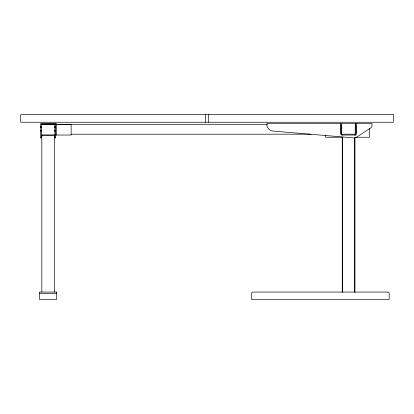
<?xml version="1.0" encoding="UTF-8"?>
<svg xmlns="http://www.w3.org/2000/svg" width="414" height="414" viewBox="0 0 414 414"><rect width="100%" height="100%" fill="white"/><g stroke="black" fill="none" stroke-linecap="round" stroke-linejoin="round"><path stroke-width="0.62" d="M340.929 134.022L340.929 124.635L341.773 124.635L341.773 134.188L355.202 134.188L355.259 124.071M354.782 135.093L355.471 134.912L356.159 133.717L356.159 124.635L355.202 124.635M340.272 123.507L356.92 123.507M55.486 124.278L267.48 124.278M41.364 124.635L71.141 124.635L71.141 135.031L41.364 135.031M40.712 126.415L41.364 126.415M54.829 126.415L55.486 126.415M40.712 126.819L41.364 126.819M54.829 126.819L55.486 126.819M40.712 127.196L41.364 127.196M54.829 127.196L55.486 127.196M40.712 127.522L41.364 127.522M54.829 127.522L55.486 127.522M40.712 130.291L41.364 130.291M54.829 130.291L55.486 130.291M40.712 130.633L41.364 130.633M54.829 130.633L55.486 130.633M40.712 130.86L41.364 130.86M54.829 130.86L55.486 130.86M40.712 130.969L41.364 130.969M54.829 130.969L55.486 130.969M71.141 134.188L310.8 134.188M341.985 135.031L356.081 135.031M342.316 137.251L325.559 137.251L325.559 135.15M355.212 137.251L369.391 137.251L369.391 128.273M40.712 137.702L41.364 137.702M54.829 137.702L55.486 137.702M39.485 293.635L56.708 293.635M342.228 135.093L341.54 134.912L340.851 133.717L340.851 123.419L267.097 123.419C266.031 126.793 268.784 129.986 271.786 130.969L354.544 137.96L356.485 137.231L371.28 127.528L371.989 126.218L371.989 123.419L355.259 123.419L355.259 124.635M356.081 124.635L356.081 134.022M354.865 137.96L354.865 292.258M354.767 137.764L354.767 292.067M342.342 137.313L342.342 292.258M342.243 137.122L342.243 292.067M208.568 114.642L208.568 122.249M205.53 114.642L205.53 122.249M56.708 123.507L56.708 135.114M54.358 292.067L54.358 135.181L41.835 135.181L41.835 292.067M393.3 114.642L20.7 114.642L20.7 122.249L393.3 122.249L393.3 114.642M55.486 123.419L40.712 123.419L40.712 137.986L41.364 137.96L41.364 124.071L54.829 124.071L54.829 137.986L55.486 137.986L55.486 123.419M56.708 292.067L39.485 292.067L39.485 299.358L56.708 299.358L56.708 292.067M387.644 292.067L253.006 292.067A1.568 1.568 0 0 0 251.443 293.635L251.443 299.358L389.212 299.358L389.212 293.635A1.568 1.568 0 0 0 387.644 292.067"/></g></svg>
